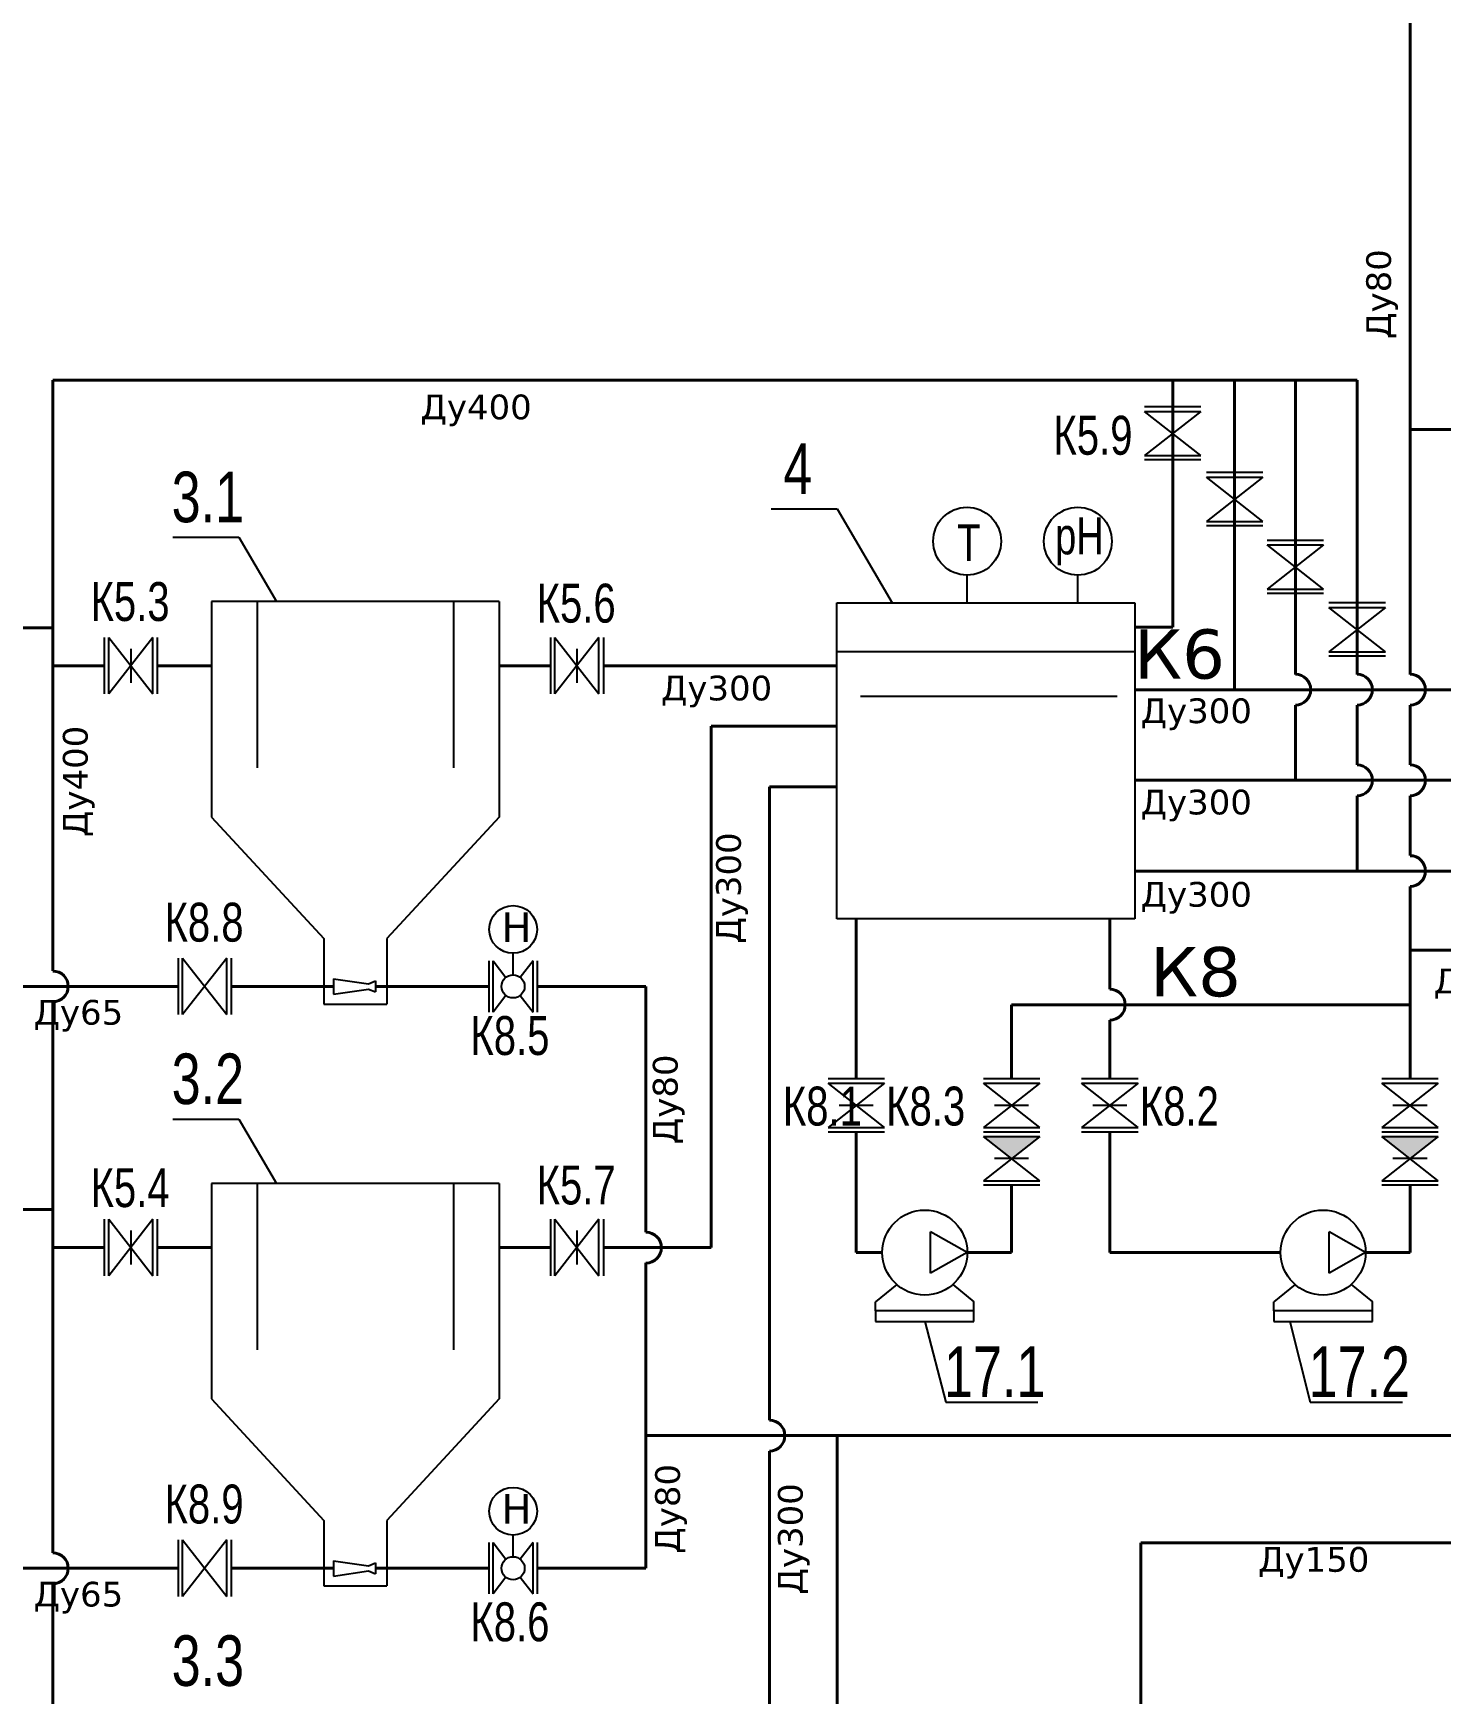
# Model space of a CAD drawing. Extents: x 431547 to 432141, y 118589 to 119430.
# Drawn here: x 431687.8 to 431773.2, y 119228.3 to 119329.1 of the extents above; entities that cross this region are included whole.
import ezdxf

# ---------------------------------------------------------------- set-up
doc = ezdxf.new("R2010")
doc.units = 0
doc.header["$LTSCALE"] = 300
doc.header["$MEASUREMENT"] = 0
doc.linetypes.add('DASHED2', pattern=[9.525, 6.35, -3.175])
doc.linetypes.add('HIDDEN2', pattern=[4.7625, 3.175, -1.5875])
for name, color, linetype in [('1', 7, 'CONTINUOUS'), ('Обозначение задвижек', 7, 'CONTINUOUS'), ('Слой1', 7, 'CONTINUOUS')]:
    doc.layers.add(name, color=color, linetype=linetype)
doc.layers.add('Запорная арматура', color=200, linetype='CONTINUOUS', lineweight=20)
for name, color, linetype, lineweight, true_color in [('И5', 7, 'CONTINUOUS', 40, 0x5a3200), ('К5', 7, 'CONTINUOUS', 40, 0x8c2800), ('К6', 7, 'CONTINUOUS', 40, 0x501400), ('К8', 7, 'CONTINUOUS', 40, 0x008282)]:
    doc.layers.add(name, color=color, linetype=linetype, lineweight=lineweight, true_color=true_color)
doc.styles.add('MONARCH', font='monarch', dxfattribs={"width": 0.77})

msp = doc.modelspace()

# ---------------------------------------------------------------- hatches: boundary and pattern name
at = {"layer": '1', "ltscale": 0.4}
h = msp.add_hatch(color=256, dxfattribs=at)
h.dxf.hatch_style = 1
h.paths.add_polyline_path([(431747.2, 119260.78), (431748.92, 119262.13), (431745.49, 119262.13)])
h = msp.add_hatch(color=256, dxfattribs=at)
h.dxf.hatch_style = 1
h.paths.add_polyline_path([(431771.38, 119260.78), (431773.09, 119262.13), (431769.67, 119262.13)])

# ---------------------------------------------------------------- linework, layer by layer
at = {"layer": '1'}
for p, q in [((431758.69, 119306.4), (431755.27, 119306.4)), ((431755.27, 119306.13), (431758.69, 119306.13)), ((431758.69, 119306.13), (431755.27, 119303.45)), ((431758.69, 119303.45), (431755.27, 119306.13)), ((431755.27, 119303.45), (431758.69, 119303.45)), ((431758.69, 119303.18), (431755.27, 119303.18)), ((431762.44, 119302.41), (431759.02, 119302.41)), ((431759.02, 119302.14), (431762.44, 119302.14)), ((431762.44, 119302.14), (431759.02, 119299.45)), ((431762.44, 119299.45), (431759.02, 119302.14)), ((431759.02, 119299.45), (431762.44, 119299.45)), ((431762.44, 119299.19), (431759.02, 119299.19)), ((431766.13, 119298.3), (431762.71, 119298.3)), ((431762.71, 119298.03), (431766.13, 119298.03)), ((431766.13, 119298.03), (431762.71, 119295.34)), ((431766.13, 119295.34), (431762.71, 119298.03)), ((431762.71, 119295.34), (431766.13, 119295.34)), ((431766.13, 119295.08), (431762.71, 119295.08)), ((431769.88, 119294.5), (431766.45, 119294.5)), ((431766.45, 119294.23), (431769.88, 119294.23)), ((431769.88, 119294.23), (431766.45, 119291.54)), ((431769.88, 119291.54), (431766.45, 119294.23)), ((431692.14, 119292.41), (431692.14, 119288.98)), ((431692.41, 119288.98), (431692.41, 119292.41)), ((431692.41, 119292.41), (431695.09, 119288.98)), ((431695.09, 119292.41), (431692.41, 119288.98)), ((431693.75, 119291.72), (431693.75, 119289.67)), ((431693.75, 119291.72), (431693.75, 119289.66)), ((431695.09, 119288.98), (431695.09, 119292.41)), ((431695.36, 119292.41), (431695.36, 119288.98)), ((431719.21, 119292.41), (431719.21, 119288.98)), ((431719.48, 119288.98), (431719.48, 119292.41)), ((431719.48, 119292.41), (431722.16, 119288.98)), ((431722.16, 119292.41), (431719.48, 119288.98)), ((431720.82, 119291.72), (431720.82, 119289.67)), ((431720.82, 119291.72), (431720.82, 119289.66)), ((431722.16, 119288.98), (431722.16, 119292.41)), ((431722.43, 119292.41), (431722.43, 119288.98)), ((431766.45, 119291.54), (431769.88, 119291.54)), ((431769.88, 119291.27), (431766.45, 119291.27)), ((431696.63, 119272.95), (431696.63, 119269.52)), ((431696.89, 119269.52), (431696.89, 119272.95)), ((431696.89, 119272.95), (431699.58, 119269.52)), ((431699.58, 119272.95), (431696.89, 119269.52)), ((431699.58, 119269.52), (431699.58, 119272.95)), ((431699.85, 119272.95), (431699.85, 119269.52)), ((431715.48, 119272.78), (431715.48, 119269.67)), ((431715.73, 119269.67), (431715.73, 119272.78)), ((431715.73, 119272.78), (431716.51, 119271.78)), ((431718.17, 119272.78), (431717.38, 119271.78)), ((431718.17, 119269.67), (431718.17, 119272.78)), ((431718.41, 119272.78), (431718.41, 119269.67)), ((431716.51, 119270.68), (431715.73, 119269.67)), ((431717.38, 119270.68), (431718.17, 119269.67)), ((431739.49, 119265.62), (431736.06, 119265.62)), ((431748.92, 119265.62), (431745.49, 119265.62)), ((431754.88, 119265.62), (431751.45, 119265.62)), ((431773.09, 119265.62), (431769.67, 119265.62)), ((431736.06, 119265.35), (431739.49, 119265.35)), ((431739.49, 119265.35), (431736.06, 119262.66)), ((431739.49, 119262.66), (431736.06, 119265.35)), ((431745.49, 119265.35), (431748.92, 119265.35)), ((431748.92, 119265.35), (431745.49, 119262.66)), ((431748.92, 119262.66), (431745.49, 119265.35)), ((431751.45, 119265.35), (431754.88, 119265.35)), ((431754.88, 119265.35), (431751.45, 119262.66)), ((431754.88, 119262.66), (431751.45, 119265.35)), ((431769.67, 119265.35), (431773.09, 119265.35)), ((431773.09, 119265.35), (431769.67, 119262.66)), ((431773.09, 119262.66), (431769.67, 119265.35)), ((431738.8, 119264), (431736.74, 119264)), ((431738.8, 119264), (431736.75, 119264)), ((431748.23, 119264), (431746.17, 119264)), ((431748.23, 119264), (431746.18, 119264)), ((431754.19, 119264), (431752.13, 119264)), ((431754.19, 119264), (431752.14, 119264)), ((431772.41, 119264), (431770.34, 119264)), ((431772.41, 119264), (431770.35, 119264)), ((431736.06, 119262.66), (431739.49, 119262.66)), ((431745.49, 119262.66), (431748.92, 119262.66)), ((431751.45, 119262.66), (431754.88, 119262.66)), ((431769.67, 119262.66), (431773.09, 119262.66)), ((431739.49, 119262.39), (431736.06, 119262.39)), ((431748.92, 119262.39), (431745.49, 119262.39)), ((431745.49, 119262.13), (431748.92, 119262.13)), ((431748.92, 119262.13), (431745.49, 119259.44)), ((431748.92, 119259.44), (431745.49, 119262.13)), ((431754.88, 119262.39), (431751.45, 119262.39)), ((431773.09, 119262.39), (431769.67, 119262.39)), ((431769.67, 119262.13), (431773.09, 119262.13)), ((431773.09, 119262.13), (431769.67, 119259.44)), ((431773.09, 119259.44), (431769.67, 119262.13)), ((431748.23, 119260.78), (431746.17, 119260.78)), ((431748.23, 119260.78), (431746.18, 119260.78)), ((431772.41, 119260.78), (431770.34, 119260.78)), ((431772.41, 119260.78), (431770.35, 119260.78)), ((431745.49, 119259.44), (431748.92, 119259.44)), ((431769.67, 119259.44), (431773.09, 119259.44)), ((431748.92, 119259.17), (431745.49, 119259.17)), ((431773.09, 119259.17), (431769.67, 119259.17)), ((431692.14, 119257.1), (431692.14, 119253.67)), ((431692.41, 119253.67), (431692.41, 119257.1)), ((431692.41, 119257.1), (431695.09, 119253.67)), ((431695.09, 119257.1), (431692.41, 119253.67)), ((431693.75, 119256.41), (431693.75, 119254.36)), ((431693.75, 119256.41), (431693.75, 119254.35)), ((431695.09, 119253.67), (431695.09, 119257.1)), ((431695.36, 119257.1), (431695.36, 119253.67)), ((431719.21, 119257.1), (431719.21, 119253.67)), ((431719.48, 119253.67), (431719.48, 119257.1)), ((431719.48, 119257.1), (431722.16, 119253.67)), ((431722.16, 119257.1), (431719.48, 119253.67)), ((431720.82, 119256.41), (431720.82, 119254.36)), ((431720.82, 119256.41), (431720.82, 119254.35)), ((431722.16, 119253.67), (431722.16, 119257.1)), ((431722.43, 119257.1), (431722.43, 119253.67)), ((431696.63, 119237.64), (431696.63, 119234.21)), ((431696.89, 119234.21), (431696.89, 119237.64)), ((431696.89, 119237.64), (431699.58, 119234.21)), ((431699.58, 119237.64), (431696.89, 119234.21)), ((431699.58, 119234.21), (431699.58, 119237.64)), ((431699.85, 119237.64), (431699.85, 119234.21)), ((431715.48, 119237.48), (431715.48, 119234.36)), ((431715.73, 119234.36), (431715.73, 119237.48)), ((431715.73, 119237.48), (431716.51, 119236.47)), ((431718.17, 119237.48), (431717.38, 119236.47)), ((431718.17, 119234.36), (431718.17, 119237.48)), ((431718.41, 119237.48), (431718.41, 119234.36)), ((431716.51, 119235.37), (431715.73, 119234.36)), ((431717.38, 119235.37), (431718.17, 119234.36))]:
    msp.add_line(p, q, dxfattribs=at)
at = {"layer": '1', "color": 1, "ltscale": 0.4}
for p, q in [((431732.6, 119300.22), (431736.62, 119300.22)), ((431736.62, 119300.22), (431739.96, 119294.5)), ((431696.3, 119298.49), (431700.31, 119298.49)), ((431700.31, 119298.49), (431702.59, 119294.59)), ((431716.1, 119294.59), (431698.65, 119294.59)), ((431698.65, 119294.59), (431698.65, 119281.51)), ((431701.41, 119294.59), (431701.41, 119284.49)), ((431713.33, 119294.59), (431713.33, 119284.49)), ((431716.1, 119294.59), (431716.1, 119281.51)), ((431736.59, 119294.5), (431754.68, 119294.5)), ((431736.59, 119275.33), (431736.59, 119294.5)), ((431754.68, 119294.5), (431754.68, 119275.33)), ((431698.65, 119281.51), (431705.47, 119274.13)), ((431716.1, 119281.51), (431709.28, 119274.13)), ((431754.68, 119275.33), (431736.59, 119275.33)), ((431705.47, 119274.13), (431705.47, 119270.16)), ((431709.28, 119274.13), (431709.28, 119270.16)), ((431706.06, 119271.69), (431708.17, 119271.38)), ((431706.06, 119271.69), (431706.06, 119270.76)), ((431708.17, 119271.38), (431708.59, 119271.56)), ((431708.59, 119271.56), (431708.59, 119270.9)), ((431706.06, 119270.76), (431708.17, 119271.07)), ((431708.17, 119271.07), (431708.59, 119270.9)), ((431705.47, 119270.16), (431709.28, 119270.16)), ((431696.3, 119263.18), (431700.31, 119263.18)), ((431700.31, 119263.18), (431702.59, 119259.28)), ((431716.1, 119259.28), (431698.65, 119259.28)), ((431698.65, 119259.28), (431698.65, 119246.2)), ((431701.41, 119259.28), (431701.41, 119249.18)), ((431713.33, 119259.28), (431713.33, 119249.18)), ((431716.1, 119259.28), (431716.1, 119246.2)), ((431738.94, 119251.54), (431738.94, 119252.09)), ((431744.91, 119251.54), (431744.91, 119252.09)), ((431763.12, 119251.54), (431763.12, 119252.09)), ((431769.09, 119251.54), (431769.09, 119252.09)), ((431698.65, 119246.2), (431705.47, 119238.82)), ((431716.1, 119246.2), (431709.28, 119238.82)), ((431705.47, 119238.82), (431705.47, 119234.85)), ((431709.28, 119238.82), (431709.28, 119234.85)), ((431706.06, 119236.38), (431708.17, 119236.07)), ((431706.06, 119236.38), (431706.06, 119235.45)), ((431706.06, 119235.45), (431708.17, 119235.76)), ((431708.17, 119236.07), (431708.59, 119236.25)), ((431708.17, 119235.76), (431708.59, 119235.59)), ((431708.59, 119236.25), (431708.59, 119235.59)), ((431705.47, 119234.85), (431709.28, 119234.85))]:
    msp.add_line(p, q, dxfattribs=at)
at = {"layer": '1', "color": 4, "ltscale": 0.4}
msp.add_line((431736.59, 119291.55), (431754.68, 119291.55), dxfattribs=at)
at = {"layer": '1', "color": 4, "linetype": 'HIDDEN2', "ltscale": 0.15}
msp.add_line((431738.03, 119288.84), (431753.6, 119288.84), dxfattribs=at)
at = {"layer": '1', "color": 1}
for p, q in [((431744.51, 119255.09), (431742.28, 119256.34)), ((431768.68, 119255.09), (431766.46, 119256.34)), ((431744.51, 119255.09), (431742.28, 119253.82)), ((431768.68, 119255.09), (431766.46, 119253.82)), ((431740.23, 119253.14), (431738.94, 119252.09)), ((431743.63, 119253.14), (431744.91, 119252.09)), ((431764.4, 119253.14), (431763.12, 119252.09)), ((431767.8, 119253.14), (431769.09, 119252.09))]:
    msp.add_line(p, q, dxfattribs=at)
at = {"layer": '1', "color": 1, "ltscale": 0.3}
for p, q in [((431742.28, 119253.82), (431742.28, 119256.34)), ((431766.46, 119253.82), (431766.46, 119256.34)), ((431738.94, 119250.9), (431744.91, 119250.9)), ((431763.12, 119250.9), (431769.09, 119250.9))]:
    msp.add_line(p, q, dxfattribs=at)
at = {"layer": '1', "color": 1}
for points in [[(431744.91, 119250.9), (431744.91, 119251.54), (431738.94, 119251.54), (431738.94, 119250.9)], [(431769.09, 119250.9), (431769.09, 119251.54), (431763.12, 119251.54), (431763.12, 119250.9)]]:
    msp.add_lwpolyline(points, dxfattribs=at)
at = {"layer": '1', "ltscale": 0.5}
for centre in [(431716.95, 119274.69), (431716.95, 119239.38)]:
    msp.add_circle(centre, 1.45, dxfattribs=at)
at = {"layer": '1', "color": 1}
for centre in [(431741.93, 119255.08), (431766.1, 119255.08)]:
    msp.add_circle(centre, 2.58, dxfattribs=at)
at = {"layer": 'И5', "ltscale": 0.4}
for p, q in [((431805.5, 119237.46), (431755.05, 119237.46)), ((431755.05, 119237.46), (431755.05, 119186.63))]:
    msp.add_line(p, q, dxfattribs=at)
at = {"layer": 'К5', "ltscale": 0.4}
for p, q in [((431689.02, 119293), (431689.02, 119308.03)), ((431689.02, 119308.03), (431759.66, 119308.03)), ((431756.98, 119308.03), (431756.98, 119293.04)), ((431759.66, 119308.03), (431768.16, 119308.03)), ((431760.73, 119308.03), (431760.73, 119289.24)), ((431764.42, 119290.17), (431764.42, 119308.03)), ((431768.16, 119290.17), (431768.16, 119308.03)), ((431679.79, 119293), (431689.02, 119293)), ((431689.02, 119293), (431689.02, 119272.17)), ((431756.98, 119293.04), (431754.68, 119293.04)), ((431689.02, 119290.69), (431692.14, 119290.69)), ((431695.36, 119290.69), (431698.65, 119290.69)), ((431716.1, 119290.69), (431719.21, 119290.69)), ((431722.43, 119290.69), (431736.59, 119290.69)), ((431764.42, 119283.74), (431764.42, 119288.3)), ((431768.16, 119284.67), (431768.16, 119288.3)), ((431728.97, 119255.38), (431728.97, 119287.02)), ((431728.97, 119287.02), (431736.59, 119287.02)), ((431732.51, 119283.34), (431736.59, 119283.34)), ((431732.51, 119283.34), (431732.51, 119244.9)), ((431768.16, 119278.23), (431768.16, 119282.8)), ((431689.02, 119270.3), (431689.02, 119236.86)), ((431679.79, 119257.69), (431689.02, 119257.69)), ((431689.02, 119255.38), (431692.14, 119255.38)), ((431695.36, 119255.38), (431698.65, 119255.38)), ((431716.1, 119255.38), (431719.21, 119255.38)), ((431722.43, 119255.38), (431728.97, 119255.38)), ((431732.51, 119243.03), (431732.51, 119220.08)), ((431689.02, 119234.99), (431689.02, 119220.08))]:
    msp.add_line(p, q, dxfattribs=at)
for centre in [(431764.42, 119289.24), (431768.16, 119289.24), (431768.16, 119283.74), (431689.02, 119271.23), (431732.51, 119243.97), (431689.02, 119235.92)]:
    msp.add_arc(centre, 0.935, 270, 90, dxfattribs=at)
at = {"layer": 'К6', "ltscale": 0.4}
for p, q in [((431754.68, 119289.24), (431785.44, 119289.24)), ((431754.68, 119283.74), (431798.44, 119283.74)), ((431754.68, 119278.23), (431790.67, 119278.23))]:
    msp.add_line(p, q, dxfattribs=at)
at = {"layer": 'К8', "ltscale": 0.4}
for p, q in [((431771.38, 119290.17), (431771.38, 119395.57)), ((431771.38, 119305.02), (431817.45, 119305.03)), ((431771.38, 119284.67), (431771.38, 119288.3)), ((431771.38, 119279.17), (431771.38, 119282.8)), ((431771.38, 119265.62), (431771.38, 119277.3)), ((431737.77, 119265.62), (431737.77, 119275.33)), ((431753.16, 119271.06), (431753.16, 119275.33)), ((431786.79, 119273.44), (431771.38, 119273.44)), ((431696.63, 119271.23), (431684.65, 119271.23)), ((431706.06, 119271.23), (431699.85, 119271.23)), ((431708.59, 119271.23), (431715.48, 119271.23)), ((431718.41, 119271.23), (431725.01, 119271.23)), ((431725.01, 119256.32), (431725.01, 119271.23)), ((431747.2, 119265.62), (431747.2, 119270.12)), ((431747.2, 119270.12), (431771.38, 119270.12)), ((431753.16, 119265.62), (431753.16, 119269.19)), ((431737.77, 119255.09), (431737.77, 119262.39)), ((431753.16, 119255.09), (431753.16, 119262.39)), ((431747.2, 119255.09), (431747.2, 119259.17)), ((431771.38, 119255.09), (431771.38, 119259.17)), ((431725.01, 119235.92), (431725.01, 119254.45)), ((431739.35, 119255.09), (431737.77, 119255.09)), ((431744.51, 119255.09), (431747.2, 119255.09)), ((431763.52, 119255.09), (431753.16, 119255.09)), ((431768.68, 119255.09), (431771.38, 119255.09)), ((431786.79, 119243.97), (431725.01, 119243.97)), ((431736.62, 119243.97), (431736.62, 119200.61)), ((431696.63, 119235.92), (431684.65, 119235.92)), ((431706.06, 119235.92), (431699.85, 119235.92)), ((431708.59, 119235.92), (431715.48, 119235.92)), ((431718.41, 119235.92), (431725.01, 119235.92))]:
    msp.add_line(p, q, dxfattribs=at)
for centre in [(431771.38, 119289.24), (431771.38, 119283.74), (431771.38, 119278.23), (431753.16, 119270.12), (431725.01, 119255.38)]:
    msp.add_arc(centre, 0.935, 270, 90, dxfattribs=at)
at = {"layer": 'Обозначение задвижек', "color": 120, "ltscale": 0.4}
for p, q in [((431744.5, 119294.5), (431744.5, 119296.19)), ((431751.22, 119294.5), (431751.22, 119296.19))]:
    msp.add_line(p, q, dxfattribs=at)
at = {"layer": 'Обозначение задвижек', "color": 1, "ltscale": 0.4}
for p, q in [((431741.93, 119250.9), (431743.2, 119246)), ((431764.08, 119250.9), (431765.31, 119246)), ((431743.2, 119246), (431748.8, 119246)), ((431765.31, 119246), (431770.92, 119246))]:
    msp.add_line(p, q, dxfattribs=at)
at = {"layer": 'Обозначение задвижек', "color": 120, "ltscale": 0.4}
for centre in [(431744.5, 119298.25), (431751.22, 119298.25)]:
    msp.add_circle(centre, 2.06, dxfattribs=at)
at = {"layer": 'Слой1', "ltscale": 0.4}
for p, q in [((431716.95, 119271.93), (431716.95, 119273.23)), ((431716.95, 119236.62), (431716.95, 119237.92))]:
    msp.add_line(p, q, dxfattribs=at)
for centre in [(431716.95, 119271.23), (431716.95, 119235.92)]:
    msp.add_circle(centre, 0.699, dxfattribs=at)

# ---------------------------------------------------------------- texts
at = {"layer": '1', "color": 1, "ltscale": 0.4, "attachment_point": 1, "style": 'MONARCH'}
for s, insert, char_height in [('4', (431733.35, 119304.19), 3.07), ('3.1', (431696.23, 119302.47), 3.071), ('3.2', (431696.23, 119267.16), 3.071), ('17.1', (431743.1, 119249.38), 3.071), ('17.2', (431765.22, 119249.38), 3.071), ('3.3', (431696.23, 119231.85), 3.071)]:
    msp.add_mtext_dynamic_manual_height_columns(s, width=7.4517, gutter_width=16, heights=[0], dxfattribs=dict(at, insert=insert, char_height=char_height))
at = {"layer": '1', "linetype": 'DASHED2', "ltscale": 15, "char_height": 1.7915, "width": 3.6525, "attachment_point": 1}
for insert in [(431716.23, 119275.72), (431716.23, 119240.42)]:
    msp.add_mtext('{\\fVerdana|b0|i0|c204|p34;Н}', dxfattribs=dict(at, insert=insert))
at = {"layer": 'Запорная арматура', "ltscale": 0.4, "char_height": 2.361, "attachment_point": 1, "style": 'MONARCH'}
for s, insert in [('К5.9', (431749.74, 119305.86)), ('К5.3', (431691.31, 119295.77)), ('К5.6', (431718.38, 119295.67)), ('К8.8', (431695.8, 119276.31)), ('К8.5', (431714.36, 119269.43)), ('К8.1', (431733.32, 119265.15)), ('К8.3', (431739.59, 119265.15)), ('К8.2', (431754.98, 119265.15)), ('К5.4', (431691.31, 119260.2)), ('К5.7', (431718.38, 119260.36)), ('К8.9', (431695.8, 119241)), ('К8.6', (431714.36, 119233.85))]:
    msp.add_mtext_dynamic_manual_height_columns(s, width=5.7267, gutter_width=885.28, heights=[0], dxfattribs=dict(at, insert=insert))
at = {"layer": 'И5', "ltscale": 15, "insert": (431768.91, 119237.21), "char_height": 1.5, "width": 6.0875, "attachment_point": 3}
msp.add_mtext('{\\fVerdana|b0|i0|c204|p34;Ду150}', dxfattribs=at)
at = {"layer": 'К5', "ltscale": 15, "char_height": 1.5, "width": 6.0875, "attachment_point": 3}
for s, insert in [('{\\fVerdana|b0|i0|c204|p34;Ду400}', (431718.08, 119307.15)), ('{\\fVerdana|b0|i0|c204|p34;Ду300}', (431732.67, 119290.09))]:
    msp.add_mtext(s, dxfattribs=dict(at, insert=insert))
at = {"layer": 'К5', "ltscale": 15, "char_height": 1.5, "width": 6.0875, "attachment_point": 3, "rotation": 90}
for s, insert in [('{\\fVerdana|b0|i0|c204|p34;Ду400}', (431689.63, 119287.05)), ('{\\fVerdana|b0|i0|c204|p34;Ду300}', (431729.27, 119280.58)), ('{\\fVerdana|b0|i0|c204|p34;Ду300}', (431733.02, 119241.08))]:
    msp.add_mtext(s, dxfattribs=dict(at, insert=insert))
at = {"layer": 'К6', "ltscale": 15, "width": 6.0875, "attachment_point": 3}
for s, insert, char_height in [('{\\fVerdana|b0|i0|c204|p34;К6}', (431760.15, 119292.9), 2.9858), ('{\\fVerdana|b0|i0|c204|p34;Ду300}', (431761.78, 119288.71), 1.5), ('{\\fVerdana|b0|i0|c204|p34;Ду300}', (431761.78, 119283.17), 1.5), ('{\\fVerdana|b0|i0|c204|p34;Ду300}', (431761.78, 119277.57), 1.5)]:
    msp.add_mtext(s, dxfattribs=dict(at, insert=insert, char_height=char_height))
at = {"layer": 'К8', "ltscale": 15, "char_height": 1.5, "width": 4.87, "attachment_point": 3, "rotation": 90}
for insert in [(431768.72, 119315.97), (431725.43, 119267.1), (431725.57, 119242.25)]:
    msp.add_mtext('{\\fVerdana|b0|i0|c204|p34;Ду80}', dxfattribs=dict(at, insert=insert))
at = {"layer": 'К8', "ltscale": 15, "attachment_point": 3}
for s, insert, char_height, width in [('{\\fVerdana|b0|i0|c204|p34;К8}', (431761.12, 119273.62), 2.9858, 6.0875), ('{\\fVerdana|b0|i0|c204|p34;Ду80}', (431778.25, 119272.31), 1.5, 4.87), ('{\\fVerdana|b0|i0|c204|p34;Ду65}', (431693.29, 119270.41), 1.5, 4.87), ('{\\fVerdana|b0|i0|c204|p34;Ду65}', (431693.29, 119235.1), 1.5, 4.87)]:
    msp.add_mtext(s, dxfattribs=dict(at, insert=insert, char_height=char_height, width=width))
at = {"layer": 'Обозначение задвижек', "color": 120, "ltscale": 0.4, "attachment_point": 1, "style": 'MONARCH'}
for s, insert, char_height in [('Т', (431743.9, 119299.28), 2.24), ('рН', (431749.84, 119299.69), 2.239)]:
    msp.add_mtext_dynamic_manual_height_columns(s, width=5.8654, gutter_width=16, heights=[0], dxfattribs=dict(at, insert=insert, char_height=char_height))

doc.saveas('drawing.dxf')
